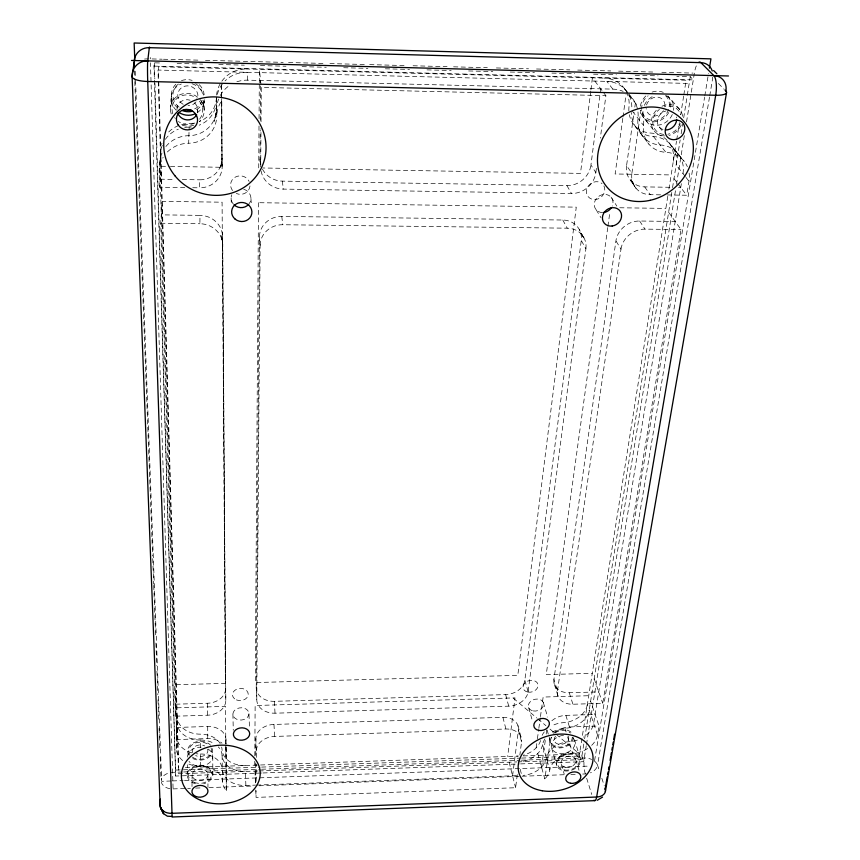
<?xml version="1.0" encoding="UTF-8"?>
<svg xmlns="http://www.w3.org/2000/svg" width="860" height="860" viewBox="0 0 860 860"><rect width="100%" height="100%" fill="white"/><g stroke="black" fill="none" stroke-linecap="round" stroke-linejoin="round"><path stroke-width="0.64" stroke-dasharray="4.3 3.22" d="M204.185 110.231L204.239 99.599M226.072 747.157L226.406 790.598A23.876 17.673 -4.7 0 1 222.45 781.643A22.532 16.63 -3.2 0 0 200.412 766.206L200.466 753.994A24.177 18.243 -2.8 0 1 196.188 753.736M200.498 747.652L200.541 740.051A23.886 18.135 -2.7 0 1 177.063 722.776L176.397 748.823A24.424 18.329 -2.9 0 0 183.631 761.283M254.743 765.185L254.775 761.207M254.807 755.908L255.141 705.512L514.99 697.879L507.679 756.456M258.731 167.915L259.01 125.281M259.064 118.626L259.29 83.99M259.301 82.657L259.387 69.327M255.571 782.278L255.71 762.143M255.753 755.338L255.871 738.654A17.888 13.513 -5.5 0 1 273.964 724.442L502.906 717.326A17.447 13.061 -13.7 0 1 518.429 730.194L521.568 741.911L519.859 754.994M256.237 687.721L259.451 236.908A21.984 20.575 -1.1 0 1 281.79 216.419L562.805 220.031A21.715 19.361 -32.2 0 1 581.263 240.467L585.907 248.798L528.115 691.72A18.038 13.728 -14.5 0 1 508.712 706.167L275.028 713.198A18.501 14.244 -5.4 0 1 256.764 699.556L256.237 687.721A18.307 14.168 -5.3 0 0 274.318 701.319L505.648 694.601A17.856 13.663 -14.5 0 0 524.837 680.249L581.263 240.467M260.859 164.561L260.171 161.056L260.354 163.077A22.629 21.801 2.8 0 1 260 159.111L260.204 130.139M260.279 120.346L260.558 80.474M517.301 774.634L515.591 787.728L256.043 797.403L256.087 790.738M256.162 781.396L256.28 764.067M256.334 757.391L255.871 738.654M256.764 699.556L260.118 245.433L259.451 236.908M260.698 166.872L260.988 128.463M261.031 121.84L261.289 87.397L605.881 95.664L600.345 138.105M161.949 205.346L160.702 223.245L175.418 716.197L207.368 715.23A18.694 14.34 -2.8 0 0 225.804 700.448L222.751 245.046A22.629 20.877 9.2 0 0 199.896 223.729L199.982 215.365L161.282 214.86M191.995 786.513L192.135 775.043M192.737 187.716L199.348 187.824L199.445 179.815A23.08 21.844 18.5 0 0 222.02 158.433L221.622 98.61M197.692 112.542L197.736 110.091M187.211 775.215L187.373 764.787M191.834 752.855A24.177 18.243 -2.8 0 1 176.708 736.654L159.799 164.615L160.422 157.133L159.906 163.325M173.075 788.158L150.446 62.866M176.397 748.823L176.794 713.639M261.58 773.011L175.687 776.042L154.854 80.27M175.418 716.197L176.117 690.494M167.388 151.962A31.132 29.283 17.4 0 1 188.673 143.233L189.178 127.097A29.175 27.81 30.3 0 0 191.64 126.968M170.474 109.489L171.183 98.846M171.075 100.341L171.387 95.911M184.782 187.598L159.627 187.222L160.917 170.076M159.627 187.222L159.186 172.505L161.013 149.543M175.687 776.042L153.983 66.112L154.327 62.823L161.046 62.995M590.755 91.106L580.478 173.387L262.751 167.979M590.917 89.773L592.411 77.83M512.571 775.806L518.429 730.194M261.053 170.882A22.919 22.016 1.9 0 0 283.316 189.103L571.502 193.489A22.79 20.511 -38.5 0 0 595.851 172.602L590.949 164.991L599.936 94.933M600.248 92.493L600.721 88.827M595.851 172.602L596.711 165.969M536.145 747.867L537.231 740.051M537.403 738.74L538.661 729.624M538.844 728.323L540.274 717.896M540.456 716.595L543.144 697.062L588.734 695.718M607.751 227.588L546.24 674.595L592.282 673.326M607.934 226.266L609.944 211.625M622.78 118.368L615.126 173.978L671.155 174.935M622.962 117.046L626.058 94.535M541.52 767.099L545.509 738.858M546.186 734.074L546.863 729.28M668.618 212.269L681.012 229.566L602.742 703.34L572.932 704.232A17.974 13.545 -16.7 0 1 557.484 690.87L553.915 679.443L615.921 240.843A21.769 18.931 -35.2 0 1 639.614 221.009L675.207 221.471M660.63 194.844L650.214 194.682A22.876 20.017 -40.5 0 1 631.896 173.215L626.564 165.625L634.089 112.391M634.83 107.091L635.4 103.093M537.747 753.564L544.832 778.945L550.282 740.954A17.555 12.954 -15.8 0 1 551.475 737.246M557.484 690.87L620.974 249.163L615.921 240.843M631.896 173.215L640.969 110.058A31.175 27.821 -43.8 0 1 643.538 125.409A29.337 25.649 -44.4 0 0 665.876 152.317A30.412 26.499 -40.1 0 1 687.355 166.668M523.213 755.918L579.511 753.973L668.102 194.242M668.908 189.103L676.487 141.233M676.702 139.9L679.421 122.668M683.625 96.137L680.69 114.703A15.125 13.244 -44.8 0 0 664.146 106.866M683.829 94.815L686.14 80.227L158.315 66.747L158.713 80.184M204.228 101.093L202.992 107.371L204.228 101.093A16.727 15.942 30.2 0 1 196.972 112.864M583.8 744.029L581.306 759.67L518.258 761.874M584.628 738.815L671.843 192.102M672.541 187.695L680.163 139.954M681.152 133.73L682.679 124.195M683.689 117.809L687.075 96.578M687.28 95.288L690.258 76.68L676.82 76.336M520.612 763.895L583.693 761.68L586.251 745.76M586.466 744.438L675.637 189.695M676.476 184.438L684.42 135.031M686.527 121.937L694.375 73.132A15.351 4.644 -85.4 0 1 696.783 64.844M681.356 183.685L593.636 723.389A23.209 17.243 -16.1 0 1 583.467 737.117M591.669 745.351A23.446 17.308 -16.1 0 0 597.517 734.977L599.001 726.023L590.616 701.276M667.145 194.94L686.678 195.242L688.989 181.234A30.412 26.499 -40.1 0 0 689.064 172.666M594.582 760.638L704.576 97.255M704.791 95.933L708.522 73.422M709.489 97.201L597.56 765.207L599.442 770.968M709.715 95.911L712.746 77.776A14.953 4.01 6.5 0 0 712.306 77.389M221.665 162.411L220.482 168.528L222.02 158.433L222.224 166.206A23.37 22.08 17.4 0 1 199.348 187.824M200.466 753.994A22.306 16.555 -3.1 0 1 222.288 769.388A23.628 17.598 -4.7 0 0 245.874 785.47L255.549 785.115M256.592 785.083L517.849 775.612M173.053 788.91L186.373 788.426M187.706 788.383L190.372 788.287M195.704 788.093L202.358 787.846M208.991 787.609L252.636 786.018M259.204 785.782L520.837 776.29M522.16 776.236L564.343 774.709M570.9 774.473L577.458 774.236M582.704 774.043L585.327 773.946A11.18 8.127 -16 0 0 586.305 773.882M185.394 767.582L517.849 756.101M175.838 770.066L260.268 767.141M261.612 767.099L520.246 758.122M521.59 758.079L581.897 755.983L583.693 761.68M182.309 772L173 772.323A11.739 8.009 -5.2 0 0 161.304 779.257M183.631 771.957L260.247 769.281M261.558 769.238L519.934 760.229M521.257 760.175L584.273 757.982A11.298 7.471 11.8 0 1 591.637 759.434M257.656 771.001L178.547 773.774L158.003 70.058L689.172 83.463M259 770.958L516.957 761.928M262.923 772.968L519.268 763.949M171.065 780.987L161.68 781.321L135.504 79.249M172.408 780.934L183.148 780.558M184.492 780.504L589.68 766.077M176.117 739.589L207.722 738.579A18.253 13.674 -3.2 0 1 222.009 743.223M256.387 750.726A18.071 13.577 -5.6 0 1 274.662 736.429L505.916 729.011A17.63 13.115 -13.7 0 1 521.568 741.911M555.356 732.376A17.555 12.954 -15.8 0 1 569.481 726.969L599.001 726.023M176.429 727.463L207.712 726.496A18.071 13.609 -3.1 0 1 225.954 739.611L226.029 744.126M551.873 720.745A17.383 12.9 -15.8 0 1 565.858 715.38L595.088 714.466M175.741 704.189L207.368 703.265A18.501 14.265 -2.7 0 0 225.61 688.58L222.547 236.5A22.338 20.683 9.8 0 0 199.982 215.365M553.915 679.443A17.791 13.491 -16.8 0 0 569.234 692.751L598.754 691.902M176.945 707.812L225.535 706.383L225.793 743.696M176.278 684.721L225.374 683.378L222.084 202.197L162.228 201.358M160.702 223.245L199.896 223.729M260.118 245.433A22.263 20.769 -1.5 0 1 282.757 224.729L567.256 228.19A21.984 19.533 -31.8 0 1 585.907 248.798M620.974 249.163A22.037 19.092 -34.8 0 1 644.989 229.125L681.012 229.566M619.727 207.765L665.855 208.41M161.207 166.26L169.119 166.388M170.441 166.41L221.848 167.291L221.375 99.341M160.229 179.192L174.967 179.417M182.32 179.536L199.445 179.815M262.461 169.141A22.629 21.801 2.8 0 0 282.338 181.127L566.944 185.652A22.511 20.317 -39.1 0 0 590.949 164.991M626.564 165.625A22.596 19.823 -40.9 0 0 644.699 186.889L671.746 187.319M678.497 187.426L680.733 187.469M153.983 66.112L693.311 79.894L690.258 76.68M236.865 81.797A31.003 30.078 20.8 0 1 247.669 80.163L612.847 89.128A30.788 27.552 -44.4 0 1 623.145 91.396M144.544 59.039A15.716 4.407 1 0 1 150.317 58.889L162.174 59.2M163.486 59.233L200.273 60.2M205.508 60.329L242.025 61.286M243.326 61.318L283.187 62.361M288.562 62.511L323.285 63.414M329.928 63.586L364.404 64.489M369.682 64.629L405.221 65.564M413.09 65.769L447.071 66.661M453.585 66.822L487.319 67.714M496.392 67.951L528.534 68.789M536.533 68.993L569.782 69.864M577.726 70.079L610.729 70.939M618.63 71.144L652.697 72.036M661.856 72.283L693.074 73.1M177.16 63.414L202.68 64.081M218.795 64.489L244.315 65.156M260.44 65.564L285.961 66.231M302.075 66.65L326.252 67.273M343.71 67.725L367.887 68.349M385.355 68.8L409.532 69.423M426.99 69.875L451.167 70.498M468.635 70.95L492.812 71.573M510.27 72.025L534.447 72.648M551.905 73.1L574.738 73.691M593.55 74.175L616.384 74.766M635.185 75.261L658.018 75.841M513.345 698.223L536.758 717.949M537.779 718.809L545.917 725.668M549.991 729.097L555.087 733.386M556.097 734.246L579.511 753.973M718.422 83.495L724.217 89.343M679.765 109.543L670.8 99.266M669.349 143.222L684.27 161.486M624.5 88.795L628.015 93.041M659.265 127.054L663.178 131.903M673.068 147.877L678.895 155.133L675.143 150.435M628.907 94.159L633.433 99.792M629.079 95.202L637.787 106.081M646 120.594L654.353 131.107M685.248 176.461L676.175 164.916A29.605 25.983 -41.1 0 0 653.525 136.579A28.552 25.101 -45.5 0 1 631.498 112.563M685.99 177.407L688.989 181.234M653.525 136.579L665.876 152.317M632.433 111.23L643.538 125.409M612.847 89.128L606.816 81.377A30.336 27.23 -45.1 0 1 631.734 109.306M635.164 126.151L648.881 144.136M673.993 178.643L676.992 182.556M677.734 183.546L686.678 195.242M594.862 81.076L602.935 91.762M603.677 92.73L605.881 95.664M640.582 133.214L643.205 136.751M644.699 186.889L650.214 194.682M630.659 180.557L636.013 188.297M639.614 221.009L644.989 229.125M583.897 237.661L580.307 232.189L584.058 238.736L579.264 229.426M611.116 197.209L616.813 206.067M596.173 209.786L600.946 217.666M566.944 185.652L571.502 193.489M562.805 220.031L567.256 228.19M594.196 678.83L602.742 703.34M597.517 734.977L589.207 710.145A22.941 17.157 -16.1 0 1 564.955 728.323A21.167 15.598 -15.6 0 0 551.884 732.397M601.817 778.246L604.225 785.621M569.234 692.751L572.932 704.232M554.41 684.506L557.979 695.966M580.156 757.95L574.738 740.696M586.681 778.279L591.755 794.446M565.858 715.38L569.481 726.969M575.62 759.326L579.016 770.291M564.955 728.323L566.084 731.967M567.578 736.826L572.696 753.392A21.618 15.727 -15.5 0 0 549.787 769.915A23.145 16.942 -14.2 0 1 544.832 778.945M543.337 702.534L547.648 717.079M561.3 764.282L564.192 774.054M551.679 748.211L556.786 765.647M547.078 730L548.357 734.354M549.207 737.278L550.282 740.954M524.837 680.249L528.115 691.72M544.961 738.901A21.167 15.598 -15.6 0 0 542.574 744.631L549.787 769.915M528.653 707.608L532.437 720.992M520.999 737.009L517.849 725.313M505.648 694.601L508.712 706.167M520.192 769.291L521.805 775.473M502.906 717.326L505.916 729.011M509.131 762.196L515.591 787.728M282.338 181.127L283.316 189.103M281.79 216.419L282.757 224.729M259.731 72.627L261.042 85.097M260 159.111L260.526 164.883M247.669 80.163L247.035 72.305A30.552 29.692 23.4 0 0 225.03 80.937M250.948 198.434L251.475 205.927M274.318 701.319L275.028 713.198M273.964 724.442L274.662 736.429M254.979 771.097L255.495 783.847M255.743 790.028L256.043 797.403M231.103 198.155L231.404 205.648M248.959 713.703A8.03 6.138 -4.2 0 1 236.898 719.347A8.03 6.138 -4.2 0 1 236.941 708.715A8.03 6.138 -4.2 0 1 248.959 713.703L249.497 728.431M135.203 71.186L135.45 77.905M134.397 70.864L134.74 80.227M134.794 81.571L152.618 556.022M152.714 558.624L153.671 584.091M153.725 585.423L155.681 637.668M155.886 643.033L156.746 665.833M156.939 671.198L157.821 694.676M158.025 699.857L158.853 721.948M159.089 728.463L159.874 749.307M160.175 757.165L160.96 778.106M245.874 785.47L245.423 771.431A23.36 17.501 -4.6 0 1 222.106 755.392A22.037 16.469 -3 0 0 218.343 746.878M154.327 62.823L154.811 78.927M158.745 81.528L178.686 767.808M221.353 85.387L221.719 98.158M222.547 236.5L222.751 245.046M232.909 714.176L233.275 730.28M222.471 83.829A30.552 29.692 23.4 0 0 216.483 100.792L216.763 116.283A29.971 28.509 27.2 0 1 188.673 143.233M225.61 688.58L225.804 700.448M225.986 764.271L226.406 790.598M222.106 755.392L222.45 781.643M222.224 166.206L221.783 100.513A31.39 30.422 18.8 0 0 216.763 116.283M221.59 93.428L221.611 97.578M225.954 739.611L225.986 744.534M225.997 746.975L226.212 778.311M221.278 84.689L221.364 98.008M225.793 745.029L225.89 758.359M212.753 756.241L212.85 774.312M207.712 726.496L207.722 738.579M207.937 774.484A7.912 5.859 -3.1 0 1 196.166 779.955A7.912 5.859 -3.1 0 1 196.005 769.808A7.912 5.859 -3.1 0 1 207.937 774.484L207.948 787.212M207.368 703.265L207.368 715.23M682.99 173.591A30.035 26.262 -40.5 0 0 660.093 144.942A28.971 25.392 -44.9 0 1 637.97 118.293A30.788 27.552 -44.4 0 0 628.66 94.74M577.361 740.03A23.209 17.243 -16.1 0 1 569.083 741.686A21.414 15.663 -15.5 0 0 546.423 758.111A22.919 16.877 -14.2 0 1 523.052 775.397M159.799 164.615A30.745 28.982 18.4 0 1 162.314 152.284M165.905 146.512A30.745 28.982 18.4 0 1 188.91 135.676A29.595 28.176 28.6 0 0 216.634 109.016A31.003 30.078 20.8 0 1 218.633 99.05M220.321 95.492A31.003 30.078 20.8 0 1 230.007 85.129M216.483 100.792A29.175 27.81 30.3 0 1 199.197 125.194M160.498 155.681A30.304 28.627 19.7 0 1 162.25 145.232M165.356 139.341A30.304 28.627 19.7 0 1 178.289 129.204M184.674 127.473A30.304 28.627 19.7 0 1 189.178 127.097M200.541 740.051A22.037 16.469 -3 0 1 213.925 743.395M542.574 744.631A22.65 16.791 -14.2 0 1 520.762 761.68M159.186 172.505A31.132 29.283 17.4 0 1 163.153 157.348M200.412 766.206A24.424 18.329 -2.9 0 1 188.028 763.777M225.417 747.996A18.253 13.674 -3.2 0 1 226.148 751.737M587.692 748.49A23.446 17.308 -16.1 0 1 572.696 753.392M585.327 773.946A11.373 2.709 86.6 0 1 584.273 757.982M594.432 761.1A11.298 7.471 11.8 0 1 597.56 765.207A11.18 8.127 -16 0 1 590.454 772.839M150.274 57.523A16.104 0.623 88.8 0 1 150.317 58.889M169.828 788.695A11.717 8.643 -2.3 0 1 161.315 782.288M602.409 212.549A9.772 8.665 -36.8 0 1 594.475 202.498A9.772 8.665 -36.8 0 1 606.569 194.586A9.772 8.665 -36.8 0 1 612.234 206.131M243.778 189.286A9.933 9.374 7.6 0 1 249.314 203.541M233.35 204.089A9.933 9.374 7.6 0 1 231.791 194.704M199.445 101.19A15.459 14.706 28.1 0 1 199.047 119.809M194.887 123.001A15.459 14.706 28.1 0 1 178.45 121.529M175.311 118.486A15.459 14.706 28.1 0 1 174.666 117.605M172.763 113.724A15.459 14.706 28.1 0 1 178.375 97.373A15.459 14.706 28.1 0 1 196.316 98.115M176.956 109.629A10.503 9.998 28.1 0 1 190.038 100.169M194.575 102.856A10.503 9.998 28.1 0 1 197.381 112.853M680.26 123.668A15.125 13.244 -44.8 0 1 667.876 134.235M663.855 134.44A15.125 13.244 -44.8 0 1 652.998 124.506A15.125 13.244 -44.8 0 1 659.426 109.37M676.454 116.992A10.277 8.998 -44.8 0 1 676.616 117.906M662.985 129.548A10.277 8.998 -44.8 0 1 657.47 120.12A10.277 8.998 -44.8 0 1 665.812 110.983M572.588 737.654A12.137 8.944 -15.6 0 1 568.224 752.048A12.137 8.944 -15.6 0 1 551.507 747.695A12.137 8.944 -15.6 0 1 563.515 735.289M662.017 106.21A16.684 14.609 -44.8 0 1 682.593 116.369M681.217 124.98A16.684 14.609 -44.8 0 1 668.962 135.428M664.63 135.934A16.684 14.609 -44.8 0 1 651.998 126.732A16.684 14.609 -44.8 0 1 656.459 110.177M666.156 95.675A16.372 14.394 -45.5 0 1 673.563 110.306M672.316 114.52A16.372 14.394 -45.5 0 1 653.955 125.098A16.372 14.394 -45.5 0 1 643.119 109.607M644.333 105.361A16.372 14.394 -45.5 0 1 653.407 96.019M195.51 783.729A12.835 9.503 -3.1 0 1 189.942 769.087A12.835 9.503 -3.1 0 1 210.614 769.098A12.835 9.503 -3.1 0 1 203.723 783.739M207.98 749.038A12.642 9.438 -3 0 1 208.238 763.68A12.642 9.438 -3 0 1 189.017 761.369M187.501 757.09A12.642 9.438 -3 0 1 201.1 747.179M171.237 114.014A17.039 16.222 28.1 0 1 179.708 94.837A17.039 16.222 28.1 0 1 200.896 100.577A17.039 16.222 28.1 0 1 199.434 121.658M193.812 125.151A17.039 16.222 28.1 0 1 181.471 124.894M176.3 110.338A16.727 15.942 30.2 0 1 181.331 83.99M192.006 83.732A16.727 15.942 30.2 0 1 203.541 95.148M203.68 100.545A16.619 15.845 31 0 1 195.618 110.123M177.773 107.951A16.619 15.845 31 0 1 175.967 84.097M181.492 80.625A16.619 15.845 31 0 1 192.102 80.367M199.283 84.656A16.619 15.845 31 0 1 204.164 94.707M667.897 95.944A16.276 14.319 -45.8 0 1 670.381 108.306M668.736 112.531A16.276 14.319 -45.8 0 1 652.525 121.808A16.276 14.319 -45.8 0 1 640.378 110.467M640.399 106.231A16.276 14.319 -45.8 0 1 646.419 95.417M652.084 92.095A16.276 14.319 -45.8 0 1 663.275 92.364M573.351 737.568A12.072 8.923 -15.6 0 1 559.57 747.931A12.072 8.923 -15.6 0 1 550.11 737.493M553.163 733.279A12.072 8.923 -15.6 0 1 572.126 733.429M212.495 748.63A12.577 9.417 -2.9 0 1 206.163 758.853A12.577 9.417 -2.9 0 1 191.436 757.692M189.103 755.445A12.577 9.417 -2.9 0 1 193.672 742.782A12.577 9.417 -2.9 0 1 210.603 745.233M207.712 749.264A7.751 5.805 -2.9 0 1 204.444 755.478A7.751 5.805 -2.9 0 1 195.628 755.542M192.769 752.629A7.751 5.805 -2.9 0 1 195.661 746.114A7.751 5.805 -2.9 0 1 204.734 745.942M568.449 736.214A7.439 5.504 -15.6 0 1 560.376 744.438A7.439 5.504 -15.6 0 1 555.495 736.278M646.505 105.017A10.03 8.826 -45.8 0 1 657.943 97.158A10.03 8.826 -45.8 0 1 664.737 107.468M663.425 110.693A10.03 8.826 -45.8 0 1 653.159 115.928A10.03 8.826 -45.8 0 1 646.139 108.381M196.037 101.878A10.245 9.772 30.9 0 1 188.039 105.63M183.18 104.318A10.245 9.772 30.9 0 1 178.299 92.063A10.245 9.772 30.9 0 1 189.823 86.129A10.245 9.772 30.9 0 1 197.95 96.707M249.991 185.943A9.729 9.223 9 0 1 236.296 193.446M232.555 190.544A9.729 9.223 9 0 1 235.35 177.085A9.729 9.223 9 0 1 249.153 181.439M603.924 185.932A9.578 8.525 -37.6 0 1 595.926 199.455A9.578 8.525 -37.6 0 1 587.014 188.351A9.578 8.525 -37.6 0 1 602.021 183.567M673.316 161.272A29.423 25.854 -41.3 0 0 650.762 133.064A28.38 24.983 -45.8 0 1 629.337 114.756M628.864 110.854A28.38 24.983 -45.8 0 1 628.993 106.833A30.154 27.09 -45.4 0 0 604.29 78.131M587.337 704.566A22.833 17.125 -16.2 0 1 563.214 722.679A21.07 15.566 -15.6 0 0 551.131 726.205M542.133 735.343A21.07 15.566 -15.6 0 1 544.294 731.903M540.585 740.514A22.543 16.759 -14.2 0 1 523.45 755.134M518.451 756.037A22.543 16.759 -14.2 0 1 516.763 756.144M245.229 765.507A23.241 17.469 -4.5 0 1 222.03 749.49A21.93 16.437 -2.9 0 0 221.654 747.05M220.181 743.545A21.93 16.437 -2.9 0 0 200.573 734.171A23.768 18.092 -2.7 0 1 177.214 716.928M160.799 151.93A30.111 28.477 20.2 0 1 161.959 143.222M168.732 131.956A30.111 28.477 20.2 0 1 189.286 123.507A28.993 27.649 31 0 0 193.522 123.152M216.419 97.331A28.993 27.649 31 0 1 199.606 121.464M216.559 95.052A30.369 29.53 24.6 0 1 246.777 69.004M572.255 737.257A10.954 8.095 -15.6 0 1 559.86 747.093A10.954 8.095 -15.6 0 1 551.271 737.364M554.775 733.129A10.954 8.095 -15.6 0 1 570.406 733.053M665.468 95.589A14.76 12.986 -45.8 0 1 664.533 115.885A14.76 12.986 -45.8 0 1 644.376 116.132A14.76 12.986 -45.8 0 1 648.096 95.804M202.175 100.19A15.082 14.373 31 0 1 192.285 109.768M179.181 107.188A15.082 14.373 31 0 1 178.665 83.85M195.704 83.667A15.082 14.373 31 0 1 202.724 96.116M211.065 747.974A11.406 8.546 -2.9 0 1 206.11 757.875A11.406 8.546 -2.9 0 1 192.242 757.047M189.877 754.639A11.406 8.546 -2.9 0 1 193.865 743.728A11.406 8.546 -2.9 0 1 208.7 744.857M258.495 202.702L255.291 682.561L517.795 675.369L576.264 207.152L258.495 202.702M216.655 110.22L214.312 121.26L216.655 110.22M634.712 186.394L631.046 179.589L634.712 186.394M222.353 241.241L220.859 234.662L222.708 242.853L222.353 241.241M533.329 710.941A7.783 5.859 -15.2 0 0 543.541 703.2A7.783 5.859 -15.2 0 0 531.093 701.029A7.783 5.859 -15.2 0 0 533.329 710.941M194.317 782.385A11.642 8.621 -3.1 0 0 211.657 774.355A11.642 8.621 -3.1 0 0 194.113 767.442A11.642 8.621 -3.1 0 0 194.317 782.385M564.59 770.022A11.169 8.159 -15.5 0 0 579.285 759.068A11.169 8.159 -15.5 0 0 561.483 756.23A11.169 8.159 -15.5 0 0 564.59 770.022M565.794 767.389A7.589 5.547 -15.5 0 0 575.824 759.982A7.589 5.547 -15.5 0 0 563.751 757.993A7.589 5.547 -15.5 0 0 565.794 767.389M564.106 770.839A12.319 8.998 -15.5 0 0 580.414 758.853A12.319 8.998 -15.5 0 0 560.838 755.596A12.319 8.998 -15.5 0 0 564.106 770.839M236.392 699.879A7.89 6.085 -4 0 0 248.239 694.289A7.89 6.085 -4 0 0 236.425 689.333A7.89 6.085 -4 0 0 236.392 699.879M527.997 692.106A7.654 5.816 -15.2 0 0 537.962 684.399A7.654 5.816 -15.2 0 0 525.675 682.292A7.654 5.816 -15.2 0 0 527.997 692.106"/><path stroke-width="1.29" d="M160.369 799.101L160.132 805.358A11.954 8.718 -2.5 0 0 163.862 811.367M172.236 816.473L167.367 816.183L163.583 813.711L160.863 808.411M594.894 800.638L172.129 817L147.726 81.485A16.501 0.656 88.8 0 1 147.748 60.888L149.317 47.676L700.9 62.64A15.577 13.513 -48.1 0 1 712.284 70.982M709.403 68.133L710.941 58.856L134.149 43L134.805 60.447M605.021 789.351A11.395 8.181 -16 0 0 605.193 788.588L607.192 777.074M607.633 774.516L608.074 771.957M608.514 769.399L608.966 766.841M610.073 760.433L610.729 756.596M610.955 755.317L611.406 752.672M611.868 750.038L612.331 747.394M612.782 744.749L613.245 742.115M613.696 739.471L614.61 734.182M605.375 791.555L726.539 92.686M602.548 797.112L597.291 800.273M131.494 60.458L728.506 75.981M713.617 70.552L716.885 73.788M134.472 62.049A15.716 4.407 1 0 0 134.085 62.844L132.107 76.411A16.146 4.655 0.9 0 0 147.726 81.485L715.713 95.256A15.362 4.214 6.7 0 0 725.904 91.042A15.974 13.781 -47.1 0 0 713.832 75.605L700.9 62.64A15.351 4.644 -85.4 0 0 698.707 62.371M725.066 90.192L725.904 91.042M161.1 808.529L163.583 813.711L160.39 806.927M134.246 66.854L134.085 62.844A16.06 15.136 38 0 1 149.317 47.676A16.104 0.623 88.8 0 1 149.683 47.88M594.013 800.176A11.642 2.806 86.4 0 0 596.646 797.016A11.535 7.751 12.5 0 0 605.193 788.588M713.832 75.605A15.716 4.902 -85.4 0 1 715.713 95.256L596.646 797.016L171.86 813.323A11.976 8.331 -5.7 0 1 160.132 805.358L132.107 76.411A16.469 15.502 35.6 0 1 147.748 60.888M611.32 207.787A9.772 8.665 -36.8 0 1 603.247 212.527M248.712 204.304A9.933 9.374 7.6 0 1 234.038 204.82M196.65 114.692A10.503 9.998 28.1 0 1 177.773 113.369M676.669 119.701A10.277 8.998 -44.8 0 1 665.543 129.978M195.542 113.649A16.727 15.942 30.2 0 1 178.977 112.477M192.629 111.219A16.619 15.845 31 0 1 182.116 110.489M191.264 109.994A15.082 14.373 31 0 1 183.943 109.585M538.898 730.419A7.912 5.902 -15.1 0 0 549.293 722.604A7.912 5.902 -15.1 0 0 536.64 720.443A7.912 5.902 -15.1 0 0 538.898 730.419M612.202 226.008A9.976 8.793 -36.1 0 0 620.189 211.195A9.976 8.793 -36.1 0 0 603.591 213.441A9.976 8.793 -36.1 0 0 612.202 226.008M235.167 219.15A10.137 9.535 6.3 0 0 251.733 213.893A10.137 9.535 6.3 0 0 238.424 202.949A10.137 9.535 6.3 0 0 235.167 219.15M237.424 739.503A8.17 6.181 -4.3 0 0 249.701 733.784A8.17 6.181 -4.3 0 0 237.478 728.786A8.17 6.181 -4.3 0 0 237.424 739.503M675.992 139.427A10.46 9.116 -44.1 0 0 682.969 123.152A10.46 9.116 -44.1 0 0 666.027 127.151A10.46 9.116 -44.1 0 0 675.992 139.427M570.545 783.277A7.686 5.568 -15.5 0 0 580.726 775.817A7.686 5.568 -15.5 0 0 568.503 773.839A7.686 5.568 -15.5 0 0 570.545 783.277M196.016 796.543A8.019 5.891 -3.3 0 0 207.959 791.028A8.019 5.891 -3.3 0 0 195.865 786.341A8.019 5.891 -3.3 0 0 196.016 796.543M178.181 124.958A10.685 10.148 26.2 0 0 196.467 124.571A10.685 10.148 26.2 0 0 186.34 109.381A10.685 10.148 26.2 0 0 178.181 124.958M542.23 790.749A38.055 27.832 -15.1 0 0 592.572 753.768A38.055 27.832 -15.1 0 0 531.985 743.62A38.055 27.832 -15.1 0 0 542.23 790.749M200.831 800.37A39.485 29.283 -3.8 0 0 260.236 773.505A39.485 29.283 -3.8 0 0 201.304 749.597A39.485 29.283 -3.8 0 0 200.831 800.37M650.225 200.305A50.557 44.462 -41.8 0 0 684.323 122.002A50.557 44.462 -41.8 0 0 601.699 140.481A50.557 44.462 -41.8 0 0 650.225 200.305M175.246 176.139A51.385 48.988 18.3 0 0 262.708 164.916A51.385 48.988 18.3 0 0 206.722 97.32A51.385 48.988 18.3 0 0 175.246 176.139"/></g></svg>
